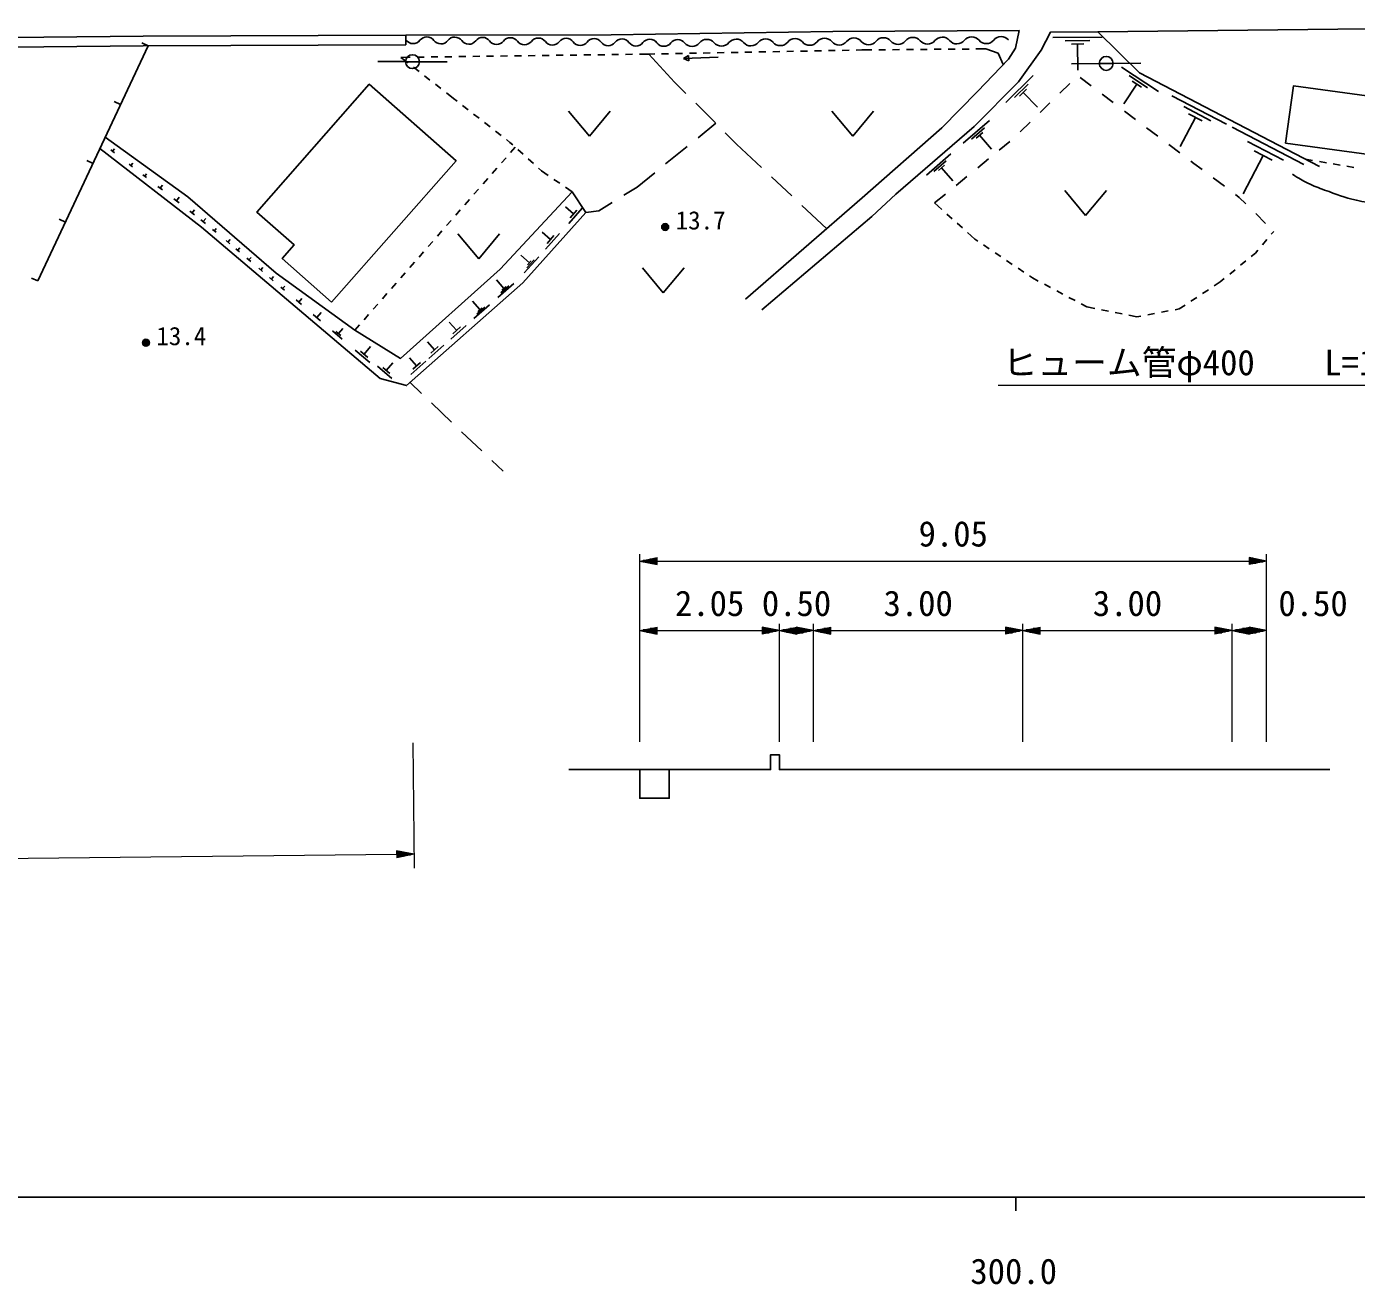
# Model space of a CAD drawing. Units: millimetres, scale not verified. Extents: x 40000 to 680000, y 20000 to 380000.
# Drawn here: x 296826 to 392500, y 198715 to 289190 of the extents above; entities that cross this region are included whole.
import ezdxf
from ezdxf.enums import TextEntityAlignment as Align

# ---------------------------------------------------------------- set-up
doc = ezdxf.new("R2010")
doc.units = ezdxf.units.MM
doc.header["$LTSCALE"] = 1000
for name, color, linetype, lineweight in [('M-BGD', 7, 'Continuous', 25), ('M-STR-HTXT', 7, 'Continuous', 13), ('M-TTL-BAND', 7, 'Continuous', 25)]:
    doc.layers.add(name, color=color, linetype=linetype, lineweight=lineweight)
doc.styles.add('ＭＳ ゴシック', font='')
doc.styles.get('ＭＳ ゴシック').set_extended_font_data('MS Gothic')

msp = doc.modelspace()

# ---------------------------------------------------------------- linework, layer by layer
at = {"layer": 'M-BGD'}
for p, q in [((305568, 287815), (305115, 288027)), ((324122, 288585), (324122, 287885)), ((370664, 288397), (374204, 288425)), ((371551, 288168), (373321, 288182)), ((305568, 287815), (297639, 270892)), ((326923, 287021), (327423, 287027)), ((327923, 287034), (328423, 287040)), ((328923, 287047), (329423, 287054)), ((329923, 287060), (330423, 287067)), ((330923, 287073), (331423, 287080)), ((331923, 287086), (332423, 287093)), ((332923, 287099), (333423, 287106)), ((333923, 287112), (334423, 287119)), ((334923, 287125), (335423, 287132)), ((335922, 287138), (336422, 287145)), ((336922, 287152), (337422, 287158)), ((337922, 287165), (338422, 287171)), ((338922, 287178), (339422, 287184)), ((339922, 287191), (340422, 287197)), ((340922, 287204), (341598, 287213)), ((341598, 287213), (342014, 287221)), ((341598, 287213), (343436, 285203)), ((342513, 287230), (343013, 287240)), ((343513, 287250), (344013, 287259)), ((344087, 286898), (344454, 287100)), ((344454, 287100), (344469, 286725)), ((344513, 287269), (345013, 287279)), ((345513, 287288), (346013, 287298)), ((346513, 287307), (347013, 287317)), ((347513, 287327), (348012, 287336)), ((348512, 287346), (349012, 287356)), ((349512, 287365), (350012, 287375)), ((350512, 287385), (351012, 287394)), ((351512, 287404), (352012, 287414)), ((352512, 287423), (353012, 287433)), ((353511, 287443), (354011, 287452)), ((354511, 287462), (355011, 287472)), ((355511, 287481), (356011, 287491)), ((356511, 287501), (356927, 287509)), ((356927, 287509), (357630, 287515)), ((358130, 287519), (358630, 287524)), ((359130, 287529), (359630, 287533)), ((360130, 287538), (360630, 287542)), ((361130, 287547), (361630, 287551)), ((362130, 287556), (362630, 287560)), ((363130, 287565), (363630, 287569)), ((364130, 287574), (364630, 287578)), ((365130, 287583), (365834, 287589)), ((365834, 287589), (366731, 287284)), ((366731, 287284), (367094, 286457)), ((371995, 287936), (372880, 287943)), ((372438, 287939), (372452, 286051)), ((324091, 286668), (322091, 286677)), ((323748, 286979), (324423, 286988)), ((323748, 286979), (324268, 286574)), ((324091, 286665), (325091, 286665)), ((324663, 286267), (325058, 285960)), ((324923, 286995), (325423, 287001)), ((325091, 286662), (327091, 286647)), ((325923, 287008), (326423, 287014)), ((346585, 286997), (344087, 286898)), ((344469, 286725), (344087, 286898)), ((374003, 286536), (372003, 286501)), ((374003, 286544), (375003, 286544)), ((375003, 286546), (377003, 286552)), ((375591, 286283), (378265, 284527)), ((325452, 285653), (325847, 285346)), ((343436, 285203), (344260, 284380)), ((367277, 283721), (369235, 285680)), ((372618, 285529), (373416, 284926)), ((376142, 285666), (377479, 284788)), ((376359, 285268), (377028, 284829)), ((326241, 285039), (326636, 284732)), ((327030, 284425), (327551, 284019)), ((367897, 284080), (368876, 285060)), ((368272, 284195), (368762, 284684)), ((368517, 284440), (369562, 283395)), ((371170, 284407), (371885, 285105)), ((374214, 284323), (375012, 283721)), ((376694, 285049), (375757, 283623)), ((379232, 284205), (383148, 282166)), ((303586, 283584), (303133, 283796)), ((327551, 284019), (327803, 283823)), ((328197, 283516), (328592, 283209)), ((344967, 283673), (346381, 282258)), ((369739, 283009), (370454, 283708)), ((380075, 283434), (382033, 282415)), ((328986, 282902), (329381, 282594)), ((329775, 282287), (330170, 281980)), ((335817, 283107), (337317, 281307)), ((337317, 281307), (338817, 283107)), ((354761, 283107), (356261, 281307)), ((356261, 281307), (357761, 283107)), ((364218, 280805), (366104, 282438)), ((368308, 281611), (369024, 282310)), ((375810, 283118), (376607, 282515)), ((380918, 282663), (379830, 280575)), ((380428, 282918), (381407, 282409)), ((330564, 281673), (330959, 281365)), ((346405, 282234), (345132, 281200)), ((347089, 281551), (347912, 280727)), ((364799, 281087), (365741, 281904)), ((365143, 281166), (365615, 281574)), ((365379, 281370), (366250, 280364)), ((377405, 281912), (378203, 281310)), ((383566, 281948), (388729, 279259)), ((303013, 280220), (303147, 280393)), ((331353, 281058), (331605, 280862)), ((331605, 280862), (331809, 280678)), ((331987, 280517), (331651, 280134)), ((332179, 280343), (332550, 280007)), ((344356, 280569), (342804, 279307)), ((347912, 280727), (349690, 279060)), ((366802, 280299), (367577, 280930)), ((379001, 280707), (379799, 280104)), ((384677, 280932), (387259, 279587)), ((301604, 279354), (301151, 279566)), ((303143, 280119), (302883, 280320)), ((304325, 279204), (304459, 279377)), ((331322, 279758), (330992, 279382)), ((332921, 279672), (333292, 279336)), ((361567, 278508), (363332, 280037)), ((362110, 278773), (362992, 279537)), ((365252, 279035), (366027, 279667)), ((380597, 279501), (380809, 279342)), ((385789, 279915), (384355, 277162)), ((385143, 280252), (386434, 279579)), ((388832, 279656), (389353, 279567)), ((389846, 279482), (390338, 279397)), ((304455, 279103), (304195, 279304)), ((305459, 278325), (305199, 278527)), ((305329, 278426), (305463, 278599)), ((330662, 279006), (330333, 278630)), ((333662, 279001), (333866, 278817)), ((333866, 278817), (334354, 278483)), ((342028, 278677), (340754, 277642)), ((362433, 278846), (362874, 279228)), ((362653, 279037), (363468, 278096)), ((380809, 279342), (381397, 278902)), ((390831, 279312), (391324, 279228)), ((391817, 279143), (392309, 279058)), ((306597, 277444), (306279, 277690)), ((306438, 277567), (306602, 277779)), ((329344, 277502), (329014, 277126)), ((330003, 278254), (329673, 277878)), ((334767, 278200), (335180, 277918)), ((335592, 277635), (336081, 277301)), ((340754, 277642), (339803, 277056)), ((350420, 278377), (351879, 277009)), ((363702, 277771), (364477, 278403)), ((382198, 278303), (383000, 277705)), ((307798, 276513), (307418, 276808)), ((307608, 276661), (307804, 276914)), ((328685, 276751), (328355, 276375)), ((336081, 277301), (337068, 275821)), ((338952, 276532), (338001, 275947)), ((362152, 276507), (362927, 277139)), ((362152, 276507), (362667, 276043)), ((371516, 277403), (373016, 275603)), ((373016, 275603), (374516, 277403)), ((383801, 277106), (384074, 276902)), ((384074, 276902), (384543, 276439)), ((308907, 275654), (308568, 275917)), ((308738, 275786), (308913, 276012)), ((328025, 275999), (327696, 275623)), ((336171, 275712), (335590, 276233)), ((336805, 276127), (335828, 275038)), ((336415, 275985), (335927, 275440)), ((338001, 275947), (337068, 275821)), ((352609, 276325), (354387, 274658)), ((363039, 275709), (363410, 275374)), ((385255, 275737), (385968, 275035)), ((299621, 275123), (299169, 275335)), ((309708, 275034), (309369, 275297)), ((309538, 275166), (309713, 275392)), ((310457, 274396), (310213, 274603)), ((310335, 274500), (310473, 274663)), ((327366, 275247), (327036, 274871)), ((363782, 275039), (364153, 274705)), ((311448, 273571), (311177, 273800)), ((311312, 273686), (311465, 273866)), ((326048, 273743), (325718, 273367)), ((326707, 274495), (326377, 274119)), ((327852, 274281), (329352, 272481)), ((329352, 272481), (330852, 274281)), ((334518, 273876), (333926, 274407)), ((335164, 274298), (334168, 273188)), ((334767, 274153), (334269, 273598)), ((364525, 274370), (365040, 273906)), ((365040, 273906), (365254, 273762)), ((385734, 273490), (386055, 273873)), ((386377, 274256), (386549, 274462)), ((312144, 272981), (311873, 273211)), ((312009, 273096), (312162, 273277)), ((325388, 272991), (325059, 272615)), ((332996, 272192), (332377, 272748)), ((365669, 273483), (366084, 273204)), ((366499, 272925), (366913, 272646)), ((384934, 272652), (385240, 272901)), ((385240, 272901), (385412, 273107)), ((312954, 272296), (312683, 272525)), ((312818, 272411), (312971, 272591)), ((313807, 271574), (313536, 271803)), ((313671, 271689), (313824, 271869)), ((324729, 272239), (324399, 271863)), ((333671, 272634), (332630, 271473)), ((333333, 272413), (332813, 271833)), ((333126, 272337), (332866, 272047)), ((341127, 271842), (342627, 270042)), ((342627, 270042), (344127, 271842)), ((367328, 272367), (367743, 272088)), ((368158, 271809), (368573, 271530)), ((384160, 272019), (384547, 272335)), ((297639, 270892), (297186, 271104)), ((297639, 270892), (297186, 271104)), ((314572, 270913), (314301, 271142)), ((314436, 271027), (314589, 271208)), ((324070, 271487), (323740, 271111)), ((331164, 270360), (330625, 270969)), ((368988, 271251), (369202, 271107)), ((369202, 271107), (369612, 270889)), ((382265, 270539), (382692, 270820)), ((382692, 270820), (382998, 271070)), ((383385, 271386), (383772, 271703)), ((315383, 270226), (315112, 270455)), ((315248, 270341), (315400, 270521)), ((322751, 269983), (322422, 269607)), ((323411, 270735), (323081, 270359)), ((331869, 270713), (330727, 269703)), ((331516, 270536), (330946, 270031)), ((331306, 270486), (331021, 270234)), ((370054, 270654), (370495, 270419)), ((370937, 270184), (371378, 269950)), ((381430, 269989), (381848, 270264)), ((316608, 269189), (316210, 269526)), ((316409, 269358), (316633, 269623)), ((322092, 269231), (321762, 268855)), ((329437, 268830), (328906, 269431)), ((330133, 269178), (329007, 268182)), ((329785, 269004), (329222, 268506)), ((329578, 268954), (329297, 268706)), ((371819, 269715), (372261, 269480)), ((372702, 269245), (373113, 269026)), ((373113, 269026), (373681, 268913)), ((379454, 268827), (379750, 268883)), ((379750, 268883), (380177, 269164)), ((380595, 269439), (381013, 269714)), ((317983, 268025), (317442, 268483)), ((317713, 268254), (318018, 268614)), ((321433, 268479), (321103, 268103)), ((327763, 267346), (327239, 267938)), ((374171, 268815), (374662, 268717)), ((375152, 268619), (375642, 268521)), ((376132, 268423), (376701, 268309)), ((376701, 268309), (376997, 268365)), ((377488, 268457), (377980, 268550)), ((378471, 268642), (378963, 268735)), ((319528, 266717), (318827, 267311)), ((319432, 266959), (319081, 267256)), ((319256, 267107), (319573, 267481)), ((320774, 267727), (320438, 267345)), ((328449, 267689), (327338, 266707)), ((328041, 267591), (327485, 267100)), ((321106, 265621), (321578, 266179)), ((326176, 265937), (325665, 266516)), ((326847, 266272), (325762, 265313)), ((326448, 266177), (325905, 265697)), ((321511, 265038), (320464, 265925)), ((321367, 265399), (320844, 265843)), ((324887, 264797), (324375, 265375)), ((325557, 265132), (324472, 264173)), ((325158, 265036), (324615, 264557)), ((323112, 263873), (322065, 264760)), ((322968, 264235), (322445, 264678)), ((322707, 264456), (323179, 265015)), ((324412, 263585), (325227, 262808)), ((325951, 262118), (327399, 260738)), ((328123, 260048), (329570, 258668)), ((330294, 257978), (331110, 257200))]:
    msp.add_line(p, q, dxfattribs=at)
for points in [[(373902, 288823), (399798, 289101), (408642, 289190)], [(226388, 287885), (255396, 288244), (288531, 288334), (305214, 288513), (324122, 288585)], [(324122, 288585), (338884, 288596), (354830, 288832), (368231, 288903), (367980, 287630), (367460, 286840), (365244, 284517), (362670, 281907), (356947, 276884), (348560, 269592)], [(359371, 277135), (365004, 282015), (368197, 285208), (369812, 287504), (370494, 288796), (373902, 288823), (376898, 285872), (389850, 279126)], [(226644, 287189), (255396, 287544), (288531, 287634), (305214, 287814), (324122, 287885)], [(337068, 275821), (332529, 270762), (324169, 263371), (322268, 263873), (309405, 274763), (302103, 280419)], [(302485, 281235), (308437, 276951), (314787, 271462), (320438, 267345), (323721, 265326), (330897, 271749), (336081, 277301)], [(349720, 268811), (357649, 275521), (359371, 277135)], [(335831, 235742), (350355, 235742), (350355, 236808), (350994, 236808), (350994, 235742), (390589, 235742)], [(340945, 235742), (340945, 233683), (343058, 233683), (343058, 235742)]]:
    msp.add_lwpolyline(points, dxfattribs=at)
for points in [[(318774, 269369), (327726, 279539), (321479, 285038), (313389, 275849), (316078, 273482), (315215, 272502)], [(387410, 280813), (398856, 279243), (399421, 283364), (387976, 284934)]]:
    msp.add_lwpolyline(points, close=True, dxfattribs=at)
for centre, radius in [((324591, 286665), 500), ((374503, 286544), 500), ((342770, 274775), 250), ((342770, 274775), 204), ((342770, 274775), 159), ((342770, 274775), 114), ((342770, 274775), 68.2), ((342770, 274775), 22.7), ((305408, 266451), 250), ((305408, 266451), 204), ((305408, 266451), 159), ((305408, 266451), 114), ((305408, 266451), 68.2), ((305408, 266451), 22.7)]:
    msp.add_circle(centre, radius, dxfattribs=at)
for centre, radius, start, end in [((324628, 288594), 628, 216.37593, 322.39388), ((325622, 287828), 628, 36.37593, 142.39388), ((326633, 288572), 628, 216.37593, 322.39388), ((327627, 287806), 628, 36.37593, 142.39388), ((328638, 288551), 628, 216.37593, 322.39388), ((329633, 287785), 628, 36.37593, 142.39388), ((330643, 288529), 628, 216.37593, 322.39388), ((331638, 287763), 628, 36.37593, 142.39388), ((332648, 288508), 628, 216.37593, 322.39388), ((333643, 287742), 628, 36.37593, 142.39388), ((334654, 288486), 628, 216.37593, 322.39388), ((335648, 287720), 628, 36.37593, 142.39388), ((336659, 288465), 628, 216.37593, 322.39388), ((337653, 287699), 628, 36.37593, 142.39388), ((338664, 288443), 628, 216.37593, 322.39388), ((339658, 287677), 628, 36.37593, 142.39388), ((340669, 288422), 628, 216.37593, 322.39388), ((341664, 287656), 628, 36.37593, 142.39388), ((342674, 288400), 628, 216.37593, 322.39388), ((343669, 287634), 628, 36.37593, 142.39388), ((344699, 288447), 686, 219.99861, 321.10447), ((345767, 287586), 686, 39.99861, 141.10447), ((346817, 288467), 686, 219.99861, 321.10447), ((347884, 287606), 686, 39.99861, 141.10447), ((348935, 288488), 686, 219.99861, 321.10447), ((350002, 287627), 686, 39.99861, 141.10447), ((351052, 288508), 686, 219.99861, 321.10447), ((352120, 287647), 686, 39.99861, 141.10447), ((353170, 288529), 686, 219.99861, 321.10447), ((354237, 287668), 686, 39.99861, 141.10447), ((355288, 288549), 686, 219.99861, 321.10447), ((356355, 287688), 686, 39.99861, 141.10447), ((357405, 288569), 686, 219.99861, 321.10447), ((358473, 287708), 686, 39.99861, 141.10447), ((359523, 288590), 686, 219.99861, 321.10447), ((360590, 287729), 686, 39.99861, 141.10447), ((361641, 288610), 686, 219.99861, 321.10447), ((362708, 287749), 686, 39.99861, 141.10447), ((363758, 288631), 686, 219.99861, 321.10447), ((364826, 287770), 686, 39.99861, 141.10447), ((365876, 288651), 686, 219.99861, 321.10447), ((366943, 287790), 686, 39.99861, 141.10447)]:
    msp.add_arc(centre, radius, start, end, dxfattribs=at)
msp.add_open_spline([(387893, 278566), (388406, 278246), (388561, 278150), (389014, 277929), (389470, 277707), (389739, 277611), (390216, 277436), (391095, 277113), (391585, 276909), (392499, 276705), (393600, 276459), (394251, 276376), (395377, 276451), (396602, 276533), (397275, 276785), (398425, 277213), (399618, 277657), (400236, 278046), (401304, 278737), (402548, 279542), (403148, 280135), (404267, 281108), (405595, 282261), (406016, 282712), (407501, 284240)], degree=3, knots=[0, 0, 0, 0, 1, 1, 1, 2, 2, 2, 3, 3, 3, 4, 4, 4, 5, 5, 5, 6, 6, 6, 7, 7, 7, 8, 8, 8, 8], dxfattribs=at)
at = {"layer": 'M-STR-HTXT'}
for p, q in [((398185, 263362), (366735, 263362)), ((340945, 237742), (340945, 251242)), ((340945, 250742), (342195, 250992)), ((340945, 250742), (342195, 250492)), ((340945, 250742), (342195, 250742)), ((342195, 250792), (341195, 250792)), ((342195, 250692), (341195, 250692)), ((341445, 250842), (342195, 250842)), ((342195, 250892), (341695, 250892)), ((341945, 250942), (342195, 250942)), ((342195, 250492), (342195, 250992)), ((342195, 250742), (350994, 250742)), ((350994, 250742), (353445, 250742)), ((353445, 250742), (368501, 250742)), ((368501, 250742), (383558, 250742)), ((383558, 250742), (384794, 250742)), ((386044, 250742), (384794, 250992)), ((384794, 250992), (384794, 250492)), ((385044, 250942), (384794, 250942)), ((384794, 250892), (385294, 250892)), ((385544, 250842), (384794, 250842)), ((384794, 250792), (385794, 250792)), ((386044, 250742), (384794, 250492)), ((386044, 250742), (384794, 250742)), ((384794, 250692), (385794, 250692)), ((386044, 237742), (386044, 251242)), ((341445, 250642), (342195, 250642)), ((342195, 250592), (341695, 250592)), ((341945, 250542), (342195, 250542)), ((385544, 250642), (384794, 250642)), ((384794, 250592), (385294, 250592)), ((385044, 250542), (384794, 250542)), ((340945, 245742), (342195, 245992)), ((342195, 245892), (341695, 245892)), ((341945, 245942), (342195, 245942)), ((342195, 245492), (342195, 245992)), ((350994, 245742), (349744, 245992)), ((349744, 245992), (349744, 245492)), ((349994, 245942), (349744, 245942)), ((349744, 245892), (350244, 245892)), ((350994, 237742), (350994, 246242)), ((350994, 245742), (352244, 245992)), ((352244, 245892), (351744, 245892)), ((351994, 245942), (352244, 245942)), ((353445, 245742), (352195, 245992)), ((352195, 245992), (352195, 245492)), ((352445, 245942), (352195, 245942)), ((352195, 245892), (352695, 245892)), ((352244, 245492), (352244, 245992)), ((353445, 237742), (353445, 246242)), ((353445, 245742), (354695, 245992)), ((354695, 245892), (354195, 245892)), ((354445, 245942), (354695, 245942)), ((354695, 245492), (354695, 245992)), ((368501, 245742), (367251, 245992)), ((367251, 245992), (367251, 245492)), ((367501, 245942), (367251, 245942)), ((367251, 245892), (367751, 245892)), ((368501, 237742), (368501, 246242)), ((368501, 245742), (369751, 245992)), ((369751, 245892), (369251, 245892)), ((369501, 245942), (369751, 245942)), ((369751, 245492), (369751, 245992)), ((383558, 245742), (382308, 245992)), ((382308, 245992), (382308, 245492)), ((382558, 245942), (382308, 245942)), ((382308, 245892), (382808, 245892)), ((383558, 237742), (383558, 246242)), ((383558, 245742), (384808, 245992)), ((384808, 245892), (384308, 245892)), ((384558, 245942), (384808, 245942)), ((386044, 245742), (384794, 245992)), ((384794, 245992), (384794, 245492)), ((385044, 245942), (384794, 245942)), ((384794, 245892), (385294, 245892)), ((384808, 245492), (384808, 245992)), ((340945, 245742), (342195, 245492)), ((340945, 245742), (342195, 245742)), ((342195, 245792), (341195, 245792)), ((342195, 245692), (341195, 245692)), ((341445, 245842), (342195, 245842)), ((341445, 245642), (342195, 245642)), ((342195, 245592), (341695, 245592)), ((341945, 245542), (342195, 245542)), ((342195, 245742), (349744, 245742)), ((350494, 245842), (349744, 245842)), ((349744, 245792), (350744, 245792)), ((350994, 245742), (349744, 245492)), ((350994, 245742), (349744, 245742)), ((349744, 245692), (350744, 245692)), ((350494, 245642), (349744, 245642)), ((349744, 245592), (350244, 245592)), ((349994, 245542), (349744, 245542)), ((350994, 245742), (352244, 245492)), ((350994, 245742), (352244, 245742)), ((352244, 245792), (351244, 245792)), ((352244, 245692), (351244, 245692)), ((351494, 245842), (352244, 245842)), ((351494, 245642), (352244, 245642)), ((352244, 245592), (351744, 245592)), ((351994, 245542), (352244, 245542)), ((352945, 245842), (352195, 245842)), ((352195, 245792), (353195, 245792)), ((353445, 245742), (352195, 245492)), ((353445, 245742), (352195, 245742)), ((352195, 245692), (353195, 245692)), ((352945, 245642), (352195, 245642)), ((352195, 245592), (352695, 245592)), ((352445, 245542), (352195, 245542)), ((353445, 245742), (354695, 245492)), ((353445, 245742), (354695, 245742)), ((354695, 245792), (353695, 245792)), ((354695, 245692), (353695, 245692)), ((353945, 245842), (354695, 245842)), ((353945, 245642), (354695, 245642)), ((354695, 245592), (354195, 245592)), ((354445, 245542), (354695, 245542)), ((354695, 245742), (367251, 245742)), ((368001, 245842), (367251, 245842)), ((367251, 245792), (368251, 245792)), ((368501, 245742), (367251, 245492)), ((368501, 245742), (367251, 245742)), ((367251, 245692), (368251, 245692)), ((368001, 245642), (367251, 245642)), ((367251, 245592), (367751, 245592)), ((367501, 245542), (367251, 245542)), ((368501, 245742), (369751, 245492)), ((368501, 245742), (369751, 245742)), ((369751, 245792), (368751, 245792)), ((369751, 245692), (368751, 245692)), ((369001, 245842), (369751, 245842)), ((369001, 245642), (369751, 245642)), ((369751, 245592), (369251, 245592)), ((369501, 245542), (369751, 245542)), ((369751, 245742), (382308, 245742)), ((383058, 245842), (382308, 245842)), ((382308, 245792), (383308, 245792)), ((383558, 245742), (382308, 245492)), ((383558, 245742), (382308, 245742)), ((382308, 245692), (383308, 245692)), ((383058, 245642), (382308, 245642)), ((382308, 245592), (382808, 245592)), ((382558, 245542), (382308, 245542)), ((383558, 245742), (384808, 245492)), ((383558, 245742), (384808, 245742)), ((384808, 245792), (383808, 245792)), ((384808, 245692), (383808, 245692)), ((384058, 245842), (384808, 245842)), ((384058, 245642), (384808, 245642)), ((384808, 245592), (384308, 245592)), ((384558, 245542), (384808, 245542)), ((385544, 245842), (384794, 245842)), ((384794, 245792), (385794, 245792)), ((386044, 245742), (384794, 245492)), ((386044, 245742), (384794, 245742)), ((384794, 245692), (385794, 245692)), ((385544, 245642), (384794, 245642)), ((384794, 245592), (385294, 245592)), ((385044, 245542), (384794, 245542)), ((324618, 237664), (324711, 228665)), ((228360, 228673), (323451, 229652)), ((324701, 229665), (323448, 229902)), ((323448, 229902), (323453, 229402)), ((323699, 229854), (323449, 229852)), ((323449, 229802), (323949, 229807)), ((324200, 229759), (323450, 229752)), ((323450, 229702), (324450, 229712)), ((324701, 229665), (323451, 229652)), ((324701, 229665), (323453, 229402)), ((323451, 229602), (324451, 229612)), ((324202, 229559), (323452, 229552)), ((323452, 229502), (323952, 229507)), ((323703, 229454), (323453, 229452))]:
    msp.add_line(p, q, dxfattribs=at)
at = {"layer": 'M-TTL-BAND'}
for p, q in [((40000, 205000), (579000, 205000)), ((368000, 205000), (368000, 204000))]:
    msp.add_line(p, q, dxfattribs=at)

# ---------------------------------------------------------------- texts
at = {"layer": 'M-BGD', "style": 'ＭＳ ゴシック'}
for s, p in [('13.7', (343524, 274200)), ('13.4', (306162, 265877))]:
    msp.add_text(s, height=1320, dxfattribs=at).set_placement(p, align=Align.BOTTOM_LEFT)
at = {"layer": 'M-STR-HTXT', "style": 'ＭＳ ゴシック'}
for s, p in [('ヒューム管φ400\u3000\u3000L=14.6', (382360, 263562)), ('9.05', (363494, 251242)), ('2.05', (345969, 246242)), ('0.50', (352219, 246242)), ('3.00', (360973, 246242)), ('3.00', (376030, 246242)), ('0.50', (389382, 246242))]:
    msp.add_text(s, height=1833, dxfattribs=at).set_placement(p, align=Align.BOTTOM_CENTER)
at = {"layer": 'M-TTL-BAND', "style": 'ＭＳ ゴシック'}
msp.add_text('300.0', height=1833, dxfattribs=at).set_placement((367844, 198195), align=Align.BOTTOM_CENTER)

doc.saveas('drawing.dxf')
